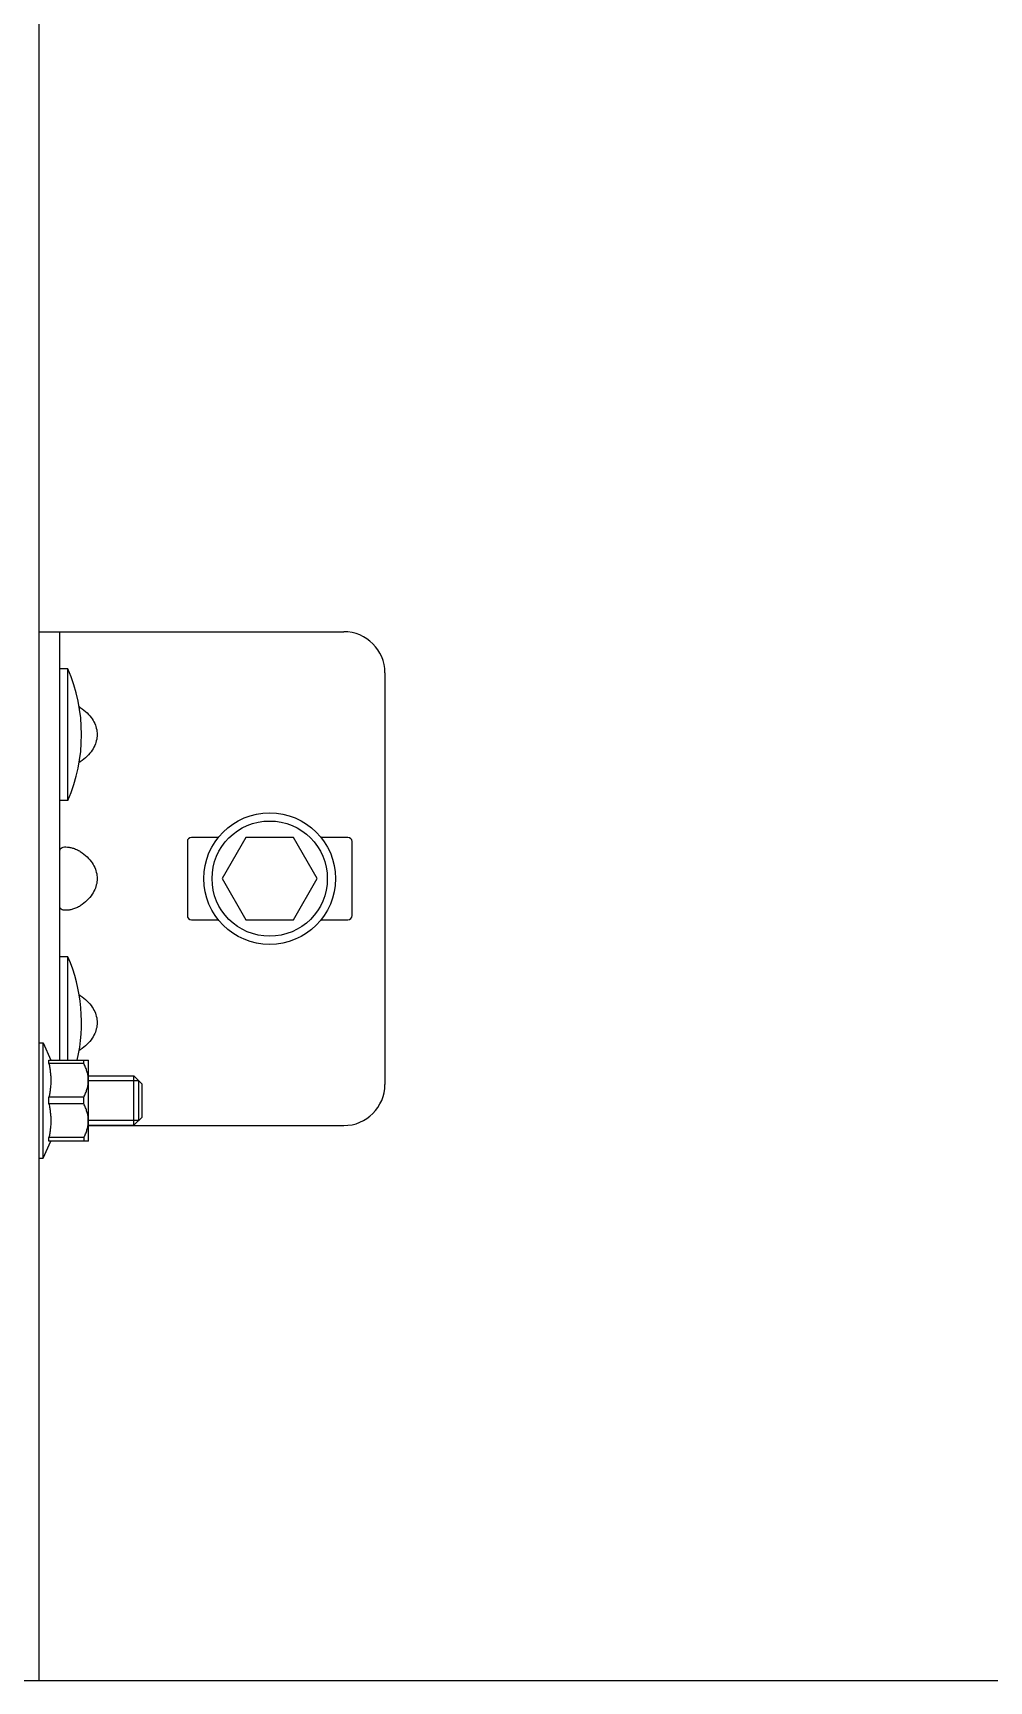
# Model space of a CAD drawing. Header units: millimetres. Extents: x 21899 to 38731, y -5425 to 3612.
# Drawn here: x 25183.3 to 25299.4, y -5410.5 to -5210.2 of the extents above; entities that cross this region are included whole.
import ezdxf

# ---------------------------------------------------------------- set-up
doc = ezdxf.new("R2010")
doc.units = ezdxf.units.MM

msp = doc.modelspace()

# ---------------------------------------------------------------- linework, layer by layer
at = {"color": 7, "linetype": 'Continuous'}
for p, q in [((25184.07, -5410.47), (25184.07, -3294.95)), ((25184.07, -5282.97), (25221.07, -5282.97)), ((25186.57, -5335.03), (25186.57, -5282.97)), ((25187.57, -5287.47), (25186.57, -5287.47)), ((25187.57, -5303.47), (25187.57, -5287.47)), ((25226.07, -5287.97), (25226.07, -5337.97)), ((25187.57, -5303.47), (25186.57, -5303.47)), ((25202.07, -5308.47), (25202.07, -5317.47)), ((25205.83, -5307.97), (25202.57, -5307.97)), ((25209.19, -5307.97), (25206.3, -5312.97)), ((25214.96, -5307.97), (25209.19, -5307.97)), ((25217.85, -5312.97), (25214.96, -5307.97)), ((25221.57, -5307.97), (25218.32, -5307.97)), ((25222.07, -5317.47), (25222.07, -5308.47)), ((25206.3, -5312.97), (25209.19, -5317.97)), ((25214.96, -5317.97), (25217.85, -5312.97)), ((25202.57, -5317.97), (25205.83, -5317.97)), ((25209.19, -5317.97), (25214.96, -5317.97)), ((25218.32, -5317.97), (25221.57, -5317.97)), ((25187.57, -5322.47), (25186.57, -5322.47)), ((25187.57, -5335.03), (25187.57, -5322.47)), ((25184.07, -5332.94), (25184.57, -5332.94)), ((25184.57, -5332.94), (25185.49, -5335.03)), ((25184.57, -5346.94), (25184.57, -5332.94)), ((25185.26, -5335.03), (25190.04, -5335.03)), ((25185.26, -5335.43), (25185.26, -5335.03)), ((25189.5, -5335.43), (25185.26, -5335.43)), ((25189.5, -5335.43), (25189.5, -5335.03)), ((25190.07, -5335.06), (25190.04, -5335.02)), ((25190.07, -5344.82), (25190.07, -5335.06)), ((25190.07, -5336.94), (25195.57, -5336.94)), ((25195.57, -5336.94), (25196.57, -5337.94)), ((25195.57, -5342.94), (25195.57, -5336.94)), ((25196.17, -5342.34), (25196.17, -5337.54)), ((25196.57, -5341.94), (25196.57, -5337.94)), ((25189.5, -5339.54), (25185.26, -5339.54)), ((25185.26, -5340.34), (25185.26, -5339.54)), ((25189.5, -5340.34), (25185.26, -5340.34)), ((25189.5, -5340.34), (25189.5, -5339.54)), ((25195.57, -5342.94), (25196.57, -5341.94)), ((25189.5, -5344.44), (25185.26, -5344.44)), ((25185.26, -5344.85), (25185.26, -5344.44)), ((25189.5, -5344.44), (25189.5, -5344.85)), ((25190.07, -5342.94), (25195.57, -5342.94)), ((25190.07, -5342.97), (25221.07, -5342.97)), ((25184.57, -5346.94), (25185.49, -5344.85)), ((25190.04, -5344.85), (25185.26, -5344.85)), ((25190.07, -5344.82), (25190.04, -5344.86)), ((25184.07, -5346.94), (25184.57, -5346.94)), ((21917.11, -5410.39), (25517.11, -5410.39))]:
    msp.add_line(p, q, dxfattribs=at)
at = {"color": 2, "linetype": 'Continuous'}
for p, q in [((25196.17, -5337.54), (25190.07, -5337.54)), ((25196.17, -5342.34), (25190.07, -5342.34))]:
    msp.add_line(p, q, dxfattribs=at)
at = {"color": 7, "linetype": 'Continuous'}
for radius in [8, 7]:
    msp.add_circle((25212.07, -5312.97), radius, dxfattribs=at)
for centre, radius, start, end in [((25221.07, -5287.97), 5, 0, 90), ((25168.96, -5295.47), 20.26, 336.7411, 23.2589), ((25202.57, -5308.47), 0.5, 90, 180), ((25221.57, -5308.47), 0.5, 0, 90), ((25202.57, -5317.47), 0.5, 180, 270), ((25221.57, -5317.47), 0.5, 270, 0), ((25168.96, -5330.47), 20.26, 346.9678, 23.2589), ((25221.07, -5337.97), 5, 270, 0)]:
    msp.add_arc(centre, radius, start, end, dxfattribs=at)
for points, start_tangent, end_tangent in [([(25188.92, -5292.07), (25189.07, -5292.17)], (0.016055, -0.009245), (0.015475, -0.010152)), ([(25189.07, -5292.17), (25189.92, -5292.84), (25190.52, -5293.57), (25190.9, -5294.32), (25191.09, -5295.08), (25191.09, -5295.85), (25190.9, -5296.61), (25190.52, -5297.37), (25189.92, -5298.09), (25189.07, -5298.77)], (0.674512, -0.442515), (-0.674512, -0.442515)), ([(25189.07, -5298.77), (25188.92, -5298.86)], (-0.015475, -0.010152), (-0.016055, -0.009245)), ([(25186.57, -5309.67), (25186.62, -5309.42)], (0, 0.025732), (0.010479, 0.023665)), ([(25186.62, -5309.42), (25186.75, -5309.25), (25186.98, -5309.15), (25187.31, -5309.12), (25187.7, -5309.15), (25188.14, -5309.25), (25188.61, -5309.42), (25189.07, -5309.67)], (0.108524, 0.245076), (0.222816, -0.146179)), ([(25189.07, -5309.67), (25189.92, -5310.34), (25190.52, -5311.07), (25190.9, -5311.82), (25191.09, -5312.58), (25191.09, -5313.35), (25190.9, -5314.11), (25190.52, -5314.87), (25189.92, -5315.59), (25189.07, -5316.27)], (0.674512, -0.442515), (-0.674512, -0.442515)), ([(25189.07, -5316.27), (25188.61, -5316.52), (25188.14, -5316.69), (25187.7, -5316.79), (25187.31, -5316.82), (25186.98, -5316.79), (25186.75, -5316.69), (25186.62, -5316.52)], (-0.222815, -0.146178), (-0.108528, 0.245073)), ([(25188.92, -5327.07), (25189.07, -5327.17)], (0.016055, -0.009245), (0.015475, -0.010152)), ([(25189.07, -5327.17), (25189.92, -5327.84), (25190.52, -5328.57), (25190.9, -5329.32), (25191.09, -5330.08), (25191.09, -5330.85), (25190.9, -5331.61), (25190.52, -5332.37), (25189.92, -5333.09), (25189.07, -5333.77)], (0.674512, -0.442515), (-0.674512, -0.442515)), ([(25189.07, -5333.77), (25188.92, -5333.86)], (-0.015475, -0.010152), (-0.016055, -0.009245)), ([(25185.26, -5335.43), (25185.36, -5335.95), (25185.43, -5336.47), (25185.48, -5336.98), (25185.49, -5337.49), (25185.48, -5338), (25185.43, -5338.51), (25185.36, -5339.02), (25185.26, -5339.54)], (0.089159, -0.403977), (-0.089159, -0.403977)), ([(25189.5, -5339.54), (25189.72, -5339.05), (25189.88, -5338.59), (25189.99, -5338.15), (25190.04, -5337.7), (25190.04, -5337.27), (25189.99, -5336.82), (25189.88, -5336.38), (25189.72, -5335.92), (25189.5, -5335.43)], (0.191925, 0.382525), (-0.191925, 0.382525)), ([(25185.26, -5340.34), (25185.36, -5340.86), (25185.43, -5341.37), (25185.48, -5341.88), (25185.49, -5342.39), (25185.48, -5342.9), (25185.43, -5343.41), (25185.36, -5343.92), (25185.26, -5344.44)], (0.089159, -0.403977), (-0.089159, -0.403977)), ([(25189.5, -5344.44), (25189.72, -5343.96), (25189.88, -5343.5), (25189.99, -5343.05), (25190.04, -5342.61), (25190.04, -5342.17), (25189.99, -5341.73), (25189.88, -5341.29), (25189.72, -5340.83), (25189.5, -5340.34)], (0.191925, 0.382525), (-0.191925, 0.382525))]:
    msp.add_spline(points, degree=3, dxfattribs=dict(at, start_tangent=start_tangent, end_tangent=end_tangent))

doc.saveas('drawing.dxf')
